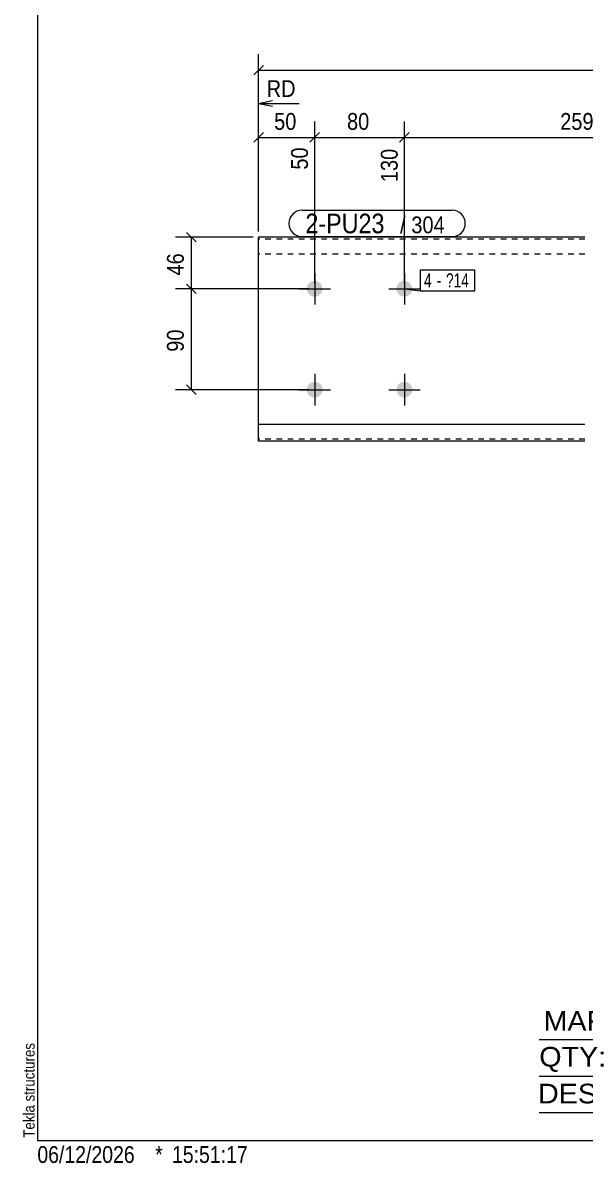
# Model space of a CAD drawing. Header units: millimetres. Extents: x 2 to 579, y 1 to 405.
# Drawn here: x 2.4 to 102.7, y 1 to 204.3 of the extents above; entities that cross this region are included whole.
import ezdxf

# ---------------------------------------------------------------- set-up
doc = ezdxf.new("R2010")
doc.units = ezdxf.units.MM
doc.linetypes.add('XKITLINE00', pattern=[0])
doc.linetypes.add('XKITLINE01', pattern=[4, 1, -1, 1, -1])
for name, color, linetype, lineweight in [('Bolt', 3, 'Continuous', 0), ('BoltMark', 7, 'Continuous', 0), ('Dimensions', 7, 'Continuous', 0), ('DrawingSheet', 5, 'Continuous', 0), ('OtherObjectType', 7, 'Continuous', 0), ('Part', 2, 'Continuous', 0), ('PartMark', 7, 'Continuous', 0)]:
    doc.layers.add(name, color=color, linetype=linetype, lineweight=lineweight)
doc.styles.add('ARIAL', font='ARIAL.TTF')
doc.styles.add('ARIAL_NARROW', font='ARIALN.TTF')

# ---------------------------------------------------------------- blocks, each defined once
blk = doc.blocks.new('*A3')
at = {"layer": 'Bolt'}
for points in [[(55.85, 156.88), (55.85, 156.84), (55.85, 156.81), (55.84, 156.77), (55.84, 156.74), (55.83, 156.7), (55.83, 156.67), (55.82, 156.64), (55.82, 156.6), (55.81, 156.57), (55.8, 156.54), (55.79, 156.5), (55.78, 156.47), (55.77, 156.44), (55.76, 156.41), (55.74, 156.37), (55.73, 156.34), (55.72, 156.31), (55.7, 156.28), (55.68, 156.25), (55.67, 156.22), (55.65, 156.19), (55.63, 156.16), (55.61, 156.13), (55.59, 156.1), (55.57, 156.08), (55.55, 156.05), (55.53, 156.02), (55.51, 156), (55.49, 155.97), (55.46, 155.94), (55.44, 155.92), (55.42, 155.9), (55.39, 155.87), (55.36, 155.85), (55.34, 155.83), (55.31, 155.81), (55.28, 155.79), (55.26, 155.77), (55.23, 155.75), (55.2, 155.73), (55.17, 155.71), (55.14, 155.69), (55.11, 155.68), (55.08, 155.66), (55.05, 155.64), (55.02, 155.63), (54.99, 155.62), (54.95, 155.6), (54.92, 155.59), (54.89, 155.58), (54.86, 155.57), (54.82, 155.56), (54.79, 155.55), (54.76, 155.54), (54.72, 155.54), (54.69, 155.53), (54.66, 155.53), (54.62, 155.52), (54.59, 155.52), (54.55, 155.51), (54.52, 155.51), (54.48, 155.51), (54.45, 155.51), (54.42, 155.51), (54.38, 155.51), (54.35, 155.51), (54.31, 155.52), (54.28, 155.52), (54.24, 155.53), (54.21, 155.53), (54.18, 155.54), (54.14, 155.54), (54.11, 155.55), (54.08, 155.56), (54.04, 155.57), (54.01, 155.58), (53.98, 155.59), (53.95, 155.6), (53.91, 155.62), (53.88, 155.63), (53.85, 155.64), (53.82, 155.66), (53.79, 155.68), (53.76, 155.69), (53.73, 155.71), (53.7, 155.73), (53.67, 155.75), (53.64, 155.77), (53.62, 155.79), (53.59, 155.81), (53.56, 155.83), (53.54, 155.85), (53.51, 155.87), (53.48, 155.9), (53.46, 155.92), (53.44, 155.94), (53.41, 155.97), (53.39, 156), (53.37, 156.02), (53.35, 156.05), (53.33, 156.08), (53.31, 156.1), (53.29, 156.13), (53.27, 156.16), (53.25, 156.19), (53.23, 156.22), (53.22, 156.25), (53.2, 156.28), (53.18, 156.31), (53.17, 156.34), (53.16, 156.37), (53.14, 156.41), (53.13, 156.44), (53.12, 156.47), (53.11, 156.5), (53.1, 156.54), (53.09, 156.57), (53.08, 156.6), (53.08, 156.64), (53.07, 156.67), (53.07, 156.7), (53.06, 156.74), (53.06, 156.77), (53.05, 156.81), (53.05, 156.84), (53.05, 156.88), (53.05, 156.91), (53.05, 156.94), (53.05, 156.98), (53.05, 157.01), (53.06, 157.05), (53.06, 157.08), (53.07, 157.12), (53.07, 157.15), (53.08, 157.18), (53.08, 157.22), (53.09, 157.25), (53.1, 157.28), (53.11, 157.32), (53.12, 157.35), (53.13, 157.38), (53.14, 157.41), (53.16, 157.45), (53.17, 157.48), (53.18, 157.51), (53.2, 157.54), (53.22, 157.57), (53.23, 157.6), (53.25, 157.63), (53.27, 157.66), (53.29, 157.69), (53.31, 157.72), (53.33, 157.74), (53.35, 157.77), (53.37, 157.8), (53.39, 157.82), (53.41, 157.85), (53.44, 157.88), (53.46, 157.9), (53.48, 157.92), (53.51, 157.95), (53.54, 157.97), (53.56, 157.99), (53.59, 158.01), (53.62, 158.03), (53.64, 158.05), (53.67, 158.07), (53.7, 158.09), (53.73, 158.11), (53.76, 158.13), (53.79, 158.14), (53.82, 158.16), (53.85, 158.18), (53.88, 158.19), (53.91, 158.2), (53.95, 158.22), (53.98, 158.23), (54.01, 158.24), (54.04, 158.25), (54.08, 158.26), (54.11, 158.27), (54.14, 158.28), (54.18, 158.28), (54.21, 158.29), (54.24, 158.29), (54.28, 158.3), (54.31, 158.3), (54.35, 158.31), (54.38, 158.31), (54.42, 158.31), (54.45, 158.31), (54.48, 158.31), (54.52, 158.31), (54.55, 158.31), (54.59, 158.3), (54.62, 158.3), (54.66, 158.29), (54.69, 158.29), (54.72, 158.28), (54.76, 158.28), (54.79, 158.27), (54.82, 158.26), (54.86, 158.25), (54.89, 158.24), (54.92, 158.23), (54.95, 158.22), (54.99, 158.2), (55.02, 158.19), (55.05, 158.18), (55.08, 158.16), (55.11, 158.14), (55.14, 158.13), (55.17, 158.11), (55.2, 158.09), (55.23, 158.07), (55.26, 158.05), (55.28, 158.03), (55.31, 158.01), (55.34, 157.99), (55.36, 157.97), (55.39, 157.95), (55.42, 157.92), (55.44, 157.9), (55.46, 157.88), (55.49, 157.85), (55.51, 157.82), (55.53, 157.8), (55.55, 157.77), (55.57, 157.74), (55.59, 157.72), (55.61, 157.69), (55.63, 157.66), (55.65, 157.63), (55.67, 157.6), (55.68, 157.57), (55.7, 157.54), (55.72, 157.51), (55.73, 157.48), (55.74, 157.45), (55.76, 157.41), (55.77, 157.38), (55.78, 157.35), (55.79, 157.32), (55.8, 157.28), (55.81, 157.25), (55.82, 157.22), (55.82, 157.18), (55.83, 157.15), (55.83, 157.12), (55.84, 157.08), (55.84, 157.05), (55.85, 157.01), (55.85, 156.98), (55.85, 156.94), (55.85, 156.91)], [(71.85, 156.88), (71.85, 156.84), (71.85, 156.81), (71.84, 156.77), (71.84, 156.74), (71.83, 156.7), (71.83, 156.67), (71.82, 156.64), (71.82, 156.6), (71.81, 156.57), (71.8, 156.54), (71.79, 156.5), (71.78, 156.47), (71.77, 156.44), (71.76, 156.41), (71.74, 156.37), (71.73, 156.34), (71.72, 156.31), (71.7, 156.28), (71.68, 156.25), (71.67, 156.22), (71.65, 156.19), (71.63, 156.16), (71.61, 156.13), (71.59, 156.1), (71.57, 156.08), (71.55, 156.05), (71.53, 156.02), (71.51, 156), (71.49, 155.97), (71.46, 155.94), (71.44, 155.92), (71.42, 155.9), (71.39, 155.87), (71.36, 155.85), (71.34, 155.83), (71.31, 155.81), (71.28, 155.79), (71.26, 155.77), (71.23, 155.75), (71.2, 155.73), (71.17, 155.71), (71.14, 155.69), (71.11, 155.68), (71.08, 155.66), (71.05, 155.64), (71.02, 155.63), (70.99, 155.62), (70.95, 155.6), (70.92, 155.59), (70.89, 155.58), (70.86, 155.57), (70.82, 155.56), (70.79, 155.55), (70.76, 155.54), (70.72, 155.54), (70.69, 155.53), (70.66, 155.53), (70.62, 155.52), (70.59, 155.52), (70.55, 155.51), (70.52, 155.51), (70.48, 155.51), (70.45, 155.51), (70.42, 155.51), (70.38, 155.51), (70.35, 155.51), (70.31, 155.52), (70.28, 155.52), (70.24, 155.53), (70.21, 155.53), (70.18, 155.54), (70.14, 155.54), (70.11, 155.55), (70.08, 155.56), (70.04, 155.57), (70.01, 155.58), (69.98, 155.59), (69.95, 155.6), (69.91, 155.62), (69.88, 155.63), (69.85, 155.64), (69.82, 155.66), (69.79, 155.68), (69.76, 155.69), (69.73, 155.71), (69.7, 155.73), (69.67, 155.75), (69.64, 155.77), (69.62, 155.79), (69.59, 155.81), (69.56, 155.83), (69.54, 155.85), (69.51, 155.87), (69.48, 155.9), (69.46, 155.92), (69.44, 155.94), (69.41, 155.97), (69.39, 156), (69.37, 156.02), (69.35, 156.05), (69.33, 156.08), (69.31, 156.1), (69.29, 156.13), (69.27, 156.16), (69.25, 156.19), (69.23, 156.22), (69.22, 156.25), (69.2, 156.28), (69.18, 156.31), (69.17, 156.34), (69.16, 156.37), (69.14, 156.41), (69.13, 156.44), (69.12, 156.47), (69.11, 156.5), (69.1, 156.54), (69.09, 156.57), (69.08, 156.6), (69.08, 156.64), (69.07, 156.67), (69.07, 156.7), (69.06, 156.74), (69.06, 156.77), (69.05, 156.81), (69.05, 156.84), (69.05, 156.88), (69.05, 156.91), (69.05, 156.94), (69.05, 156.98), (69.05, 157.01), (69.06, 157.05), (69.06, 157.08), (69.07, 157.12), (69.07, 157.15), (69.08, 157.18), (69.08, 157.22), (69.09, 157.25), (69.1, 157.28), (69.11, 157.32), (69.12, 157.35), (69.13, 157.38), (69.14, 157.41), (69.16, 157.45), (69.17, 157.48), (69.18, 157.51), (69.2, 157.54), (69.22, 157.57), (69.23, 157.6), (69.25, 157.63), (69.27, 157.66), (69.29, 157.69), (69.31, 157.72), (69.33, 157.74), (69.35, 157.77), (69.37, 157.8), (69.39, 157.82), (69.41, 157.85), (69.44, 157.88), (69.46, 157.9), (69.48, 157.92), (69.51, 157.95), (69.54, 157.97), (69.56, 157.99), (69.59, 158.01), (69.62, 158.03), (69.64, 158.05), (69.67, 158.07), (69.7, 158.09), (69.73, 158.11), (69.76, 158.13), (69.79, 158.14), (69.82, 158.16), (69.85, 158.18), (69.88, 158.19), (69.91, 158.2), (69.95, 158.22), (69.98, 158.23), (70.01, 158.24), (70.04, 158.25), (70.08, 158.26), (70.11, 158.27), (70.14, 158.28), (70.18, 158.28), (70.21, 158.29), (70.24, 158.29), (70.28, 158.3), (70.31, 158.3), (70.35, 158.31), (70.38, 158.31), (70.42, 158.31), (70.45, 158.31), (70.48, 158.31), (70.52, 158.31), (70.55, 158.31), (70.59, 158.3), (70.62, 158.3), (70.66, 158.29), (70.69, 158.29), (70.72, 158.28), (70.76, 158.28), (70.79, 158.27), (70.82, 158.26), (70.86, 158.25), (70.89, 158.24), (70.92, 158.23), (70.95, 158.22), (70.99, 158.2), (71.02, 158.19), (71.05, 158.18), (71.08, 158.16), (71.11, 158.14), (71.14, 158.13), (71.17, 158.11), (71.2, 158.09), (71.23, 158.07), (71.26, 158.05), (71.28, 158.03), (71.31, 158.01), (71.34, 157.99), (71.36, 157.97), (71.39, 157.95), (71.42, 157.92), (71.44, 157.9), (71.46, 157.88), (71.49, 157.85), (71.51, 157.82), (71.53, 157.8), (71.55, 157.77), (71.57, 157.74), (71.59, 157.72), (71.61, 157.69), (71.63, 157.66), (71.65, 157.63), (71.67, 157.6), (71.68, 157.57), (71.7, 157.54), (71.72, 157.51), (71.73, 157.48), (71.74, 157.45), (71.76, 157.41), (71.77, 157.38), (71.78, 157.35), (71.79, 157.32), (71.8, 157.28), (71.81, 157.25), (71.82, 157.22), (71.82, 157.18), (71.83, 157.15), (71.83, 157.12), (71.84, 157.08), (71.84, 157.05), (71.85, 157.01), (71.85, 156.98), (71.85, 156.94), (71.85, 156.91)], [(55.85, 138.88), (55.85, 138.84), (55.85, 138.81), (55.84, 138.77), (55.84, 138.74), (55.83, 138.7), (55.83, 138.67), (55.82, 138.64), (55.82, 138.6), (55.81, 138.57), (55.8, 138.54), (55.79, 138.5), (55.78, 138.47), (55.77, 138.44), (55.76, 138.41), (55.74, 138.37), (55.73, 138.34), (55.72, 138.31), (55.7, 138.28), (55.68, 138.25), (55.67, 138.22), (55.65, 138.19), (55.63, 138.16), (55.61, 138.13), (55.59, 138.1), (55.57, 138.08), (55.55, 138.05), (55.53, 138.02), (55.51, 138), (55.49, 137.97), (55.46, 137.94), (55.44, 137.92), (55.42, 137.9), (55.39, 137.87), (55.36, 137.85), (55.34, 137.83), (55.31, 137.81), (55.28, 137.79), (55.26, 137.77), (55.23, 137.75), (55.2, 137.73), (55.17, 137.71), (55.14, 137.69), (55.11, 137.68), (55.08, 137.66), (55.05, 137.64), (55.02, 137.63), (54.99, 137.62), (54.95, 137.6), (54.92, 137.59), (54.89, 137.58), (54.86, 137.57), (54.82, 137.56), (54.79, 137.55), (54.76, 137.54), (54.72, 137.54), (54.69, 137.53), (54.66, 137.53), (54.62, 137.52), (54.59, 137.52), (54.55, 137.51), (54.52, 137.51), (54.48, 137.51), (54.45, 137.51), (54.42, 137.51), (54.38, 137.51), (54.35, 137.51), (54.31, 137.52), (54.28, 137.52), (54.24, 137.53), (54.21, 137.53), (54.18, 137.54), (54.14, 137.54), (54.11, 137.55), (54.08, 137.56), (54.04, 137.57), (54.01, 137.58), (53.98, 137.59), (53.95, 137.6), (53.91, 137.62), (53.88, 137.63), (53.85, 137.64), (53.82, 137.66), (53.79, 137.68), (53.76, 137.69), (53.73, 137.71), (53.7, 137.73), (53.67, 137.75), (53.64, 137.77), (53.62, 137.79), (53.59, 137.81), (53.56, 137.83), (53.54, 137.85), (53.51, 137.87), (53.48, 137.9), (53.46, 137.92), (53.44, 137.94), (53.41, 137.97), (53.39, 138), (53.37, 138.02), (53.35, 138.05), (53.33, 138.08), (53.31, 138.1), (53.29, 138.13), (53.27, 138.16), (53.25, 138.19), (53.23, 138.22), (53.22, 138.25), (53.2, 138.28), (53.18, 138.31), (53.17, 138.34), (53.16, 138.37), (53.14, 138.41), (53.13, 138.44), (53.12, 138.47), (53.11, 138.5), (53.1, 138.54), (53.09, 138.57), (53.08, 138.6), (53.08, 138.64), (53.07, 138.67), (53.07, 138.7), (53.06, 138.74), (53.06, 138.77), (53.05, 138.81), (53.05, 138.84), (53.05, 138.88), (53.05, 138.91), (53.05, 138.94), (53.05, 138.98), (53.05, 139.01), (53.06, 139.05), (53.06, 139.08), (53.07, 139.12), (53.07, 139.15), (53.08, 139.18), (53.08, 139.22), (53.09, 139.25), (53.1, 139.28), (53.11, 139.32), (53.12, 139.35), (53.13, 139.38), (53.14, 139.41), (53.16, 139.45), (53.17, 139.48), (53.18, 139.51), (53.2, 139.54), (53.22, 139.57), (53.23, 139.6), (53.25, 139.63), (53.27, 139.66), (53.29, 139.69), (53.31, 139.72), (53.33, 139.74), (53.35, 139.77), (53.37, 139.8), (53.39, 139.82), (53.41, 139.85), (53.44, 139.88), (53.46, 139.9), (53.48, 139.92), (53.51, 139.95), (53.54, 139.97), (53.56, 139.99), (53.59, 140.01), (53.62, 140.03), (53.64, 140.05), (53.67, 140.07), (53.7, 140.09), (53.73, 140.11), (53.76, 140.13), (53.79, 140.14), (53.82, 140.16), (53.85, 140.18), (53.88, 140.19), (53.91, 140.2), (53.95, 140.22), (53.98, 140.23), (54.01, 140.24), (54.04, 140.25), (54.08, 140.26), (54.11, 140.27), (54.14, 140.28), (54.18, 140.28), (54.21, 140.29), (54.24, 140.29), (54.28, 140.3), (54.31, 140.3), (54.35, 140.31), (54.38, 140.31), (54.42, 140.31), (54.45, 140.31), (54.48, 140.31), (54.52, 140.31), (54.55, 140.31), (54.59, 140.3), (54.62, 140.3), (54.66, 140.29), (54.69, 140.29), (54.72, 140.28), (54.76, 140.28), (54.79, 140.27), (54.82, 140.26), (54.86, 140.25), (54.89, 140.24), (54.92, 140.23), (54.95, 140.22), (54.99, 140.2), (55.02, 140.19), (55.05, 140.18), (55.08, 140.16), (55.11, 140.14), (55.14, 140.13), (55.17, 140.11), (55.2, 140.09), (55.23, 140.07), (55.26, 140.05), (55.28, 140.03), (55.31, 140.01), (55.34, 139.99), (55.36, 139.97), (55.39, 139.95), (55.42, 139.92), (55.44, 139.9), (55.46, 139.88), (55.49, 139.85), (55.51, 139.82), (55.53, 139.8), (55.55, 139.77), (55.57, 139.74), (55.59, 139.72), (55.61, 139.69), (55.63, 139.66), (55.65, 139.63), (55.67, 139.6), (55.68, 139.57), (55.7, 139.54), (55.72, 139.51), (55.73, 139.48), (55.74, 139.45), (55.76, 139.41), (55.77, 139.38), (55.78, 139.35), (55.79, 139.32), (55.8, 139.28), (55.81, 139.25), (55.82, 139.22), (55.82, 139.18), (55.83, 139.15), (55.83, 139.12), (55.84, 139.08), (55.84, 139.05), (55.85, 139.01), (55.85, 138.98), (55.85, 138.94), (55.85, 138.91)], [(71.85, 138.88), (71.85, 138.84), (71.85, 138.81), (71.84, 138.77), (71.84, 138.74), (71.83, 138.7), (71.83, 138.67), (71.82, 138.64), (71.82, 138.6), (71.81, 138.57), (71.8, 138.54), (71.79, 138.5), (71.78, 138.47), (71.77, 138.44), (71.76, 138.41), (71.74, 138.37), (71.73, 138.34), (71.72, 138.31), (71.7, 138.28), (71.68, 138.25), (71.67, 138.22), (71.65, 138.19), (71.63, 138.16), (71.61, 138.13), (71.59, 138.1), (71.57, 138.08), (71.55, 138.05), (71.53, 138.02), (71.51, 138), (71.49, 137.97), (71.46, 137.94), (71.44, 137.92), (71.42, 137.9), (71.39, 137.87), (71.36, 137.85), (71.34, 137.83), (71.31, 137.81), (71.28, 137.79), (71.26, 137.77), (71.23, 137.75), (71.2, 137.73), (71.17, 137.71), (71.14, 137.69), (71.11, 137.68), (71.08, 137.66), (71.05, 137.64), (71.02, 137.63), (70.99, 137.62), (70.95, 137.6), (70.92, 137.59), (70.89, 137.58), (70.86, 137.57), (70.82, 137.56), (70.79, 137.55), (70.76, 137.54), (70.72, 137.54), (70.69, 137.53), (70.66, 137.53), (70.62, 137.52), (70.59, 137.52), (70.55, 137.51), (70.52, 137.51), (70.48, 137.51), (70.45, 137.51), (70.42, 137.51), (70.38, 137.51), (70.35, 137.51), (70.31, 137.52), (70.28, 137.52), (70.24, 137.53), (70.21, 137.53), (70.18, 137.54), (70.14, 137.54), (70.11, 137.55), (70.08, 137.56), (70.04, 137.57), (70.01, 137.58), (69.98, 137.59), (69.95, 137.6), (69.91, 137.62), (69.88, 137.63), (69.85, 137.64), (69.82, 137.66), (69.79, 137.68), (69.76, 137.69), (69.73, 137.71), (69.7, 137.73), (69.67, 137.75), (69.64, 137.77), (69.62, 137.79), (69.59, 137.81), (69.56, 137.83), (69.54, 137.85), (69.51, 137.87), (69.48, 137.9), (69.46, 137.92), (69.44, 137.94), (69.41, 137.97), (69.39, 138), (69.37, 138.02), (69.35, 138.05), (69.33, 138.08), (69.31, 138.1), (69.29, 138.13), (69.27, 138.16), (69.25, 138.19), (69.23, 138.22), (69.22, 138.25), (69.2, 138.28), (69.18, 138.31), (69.17, 138.34), (69.16, 138.37), (69.14, 138.41), (69.13, 138.44), (69.12, 138.47), (69.11, 138.5), (69.1, 138.54), (69.09, 138.57), (69.08, 138.6), (69.08, 138.64), (69.07, 138.67), (69.07, 138.7), (69.06, 138.74), (69.06, 138.77), (69.05, 138.81), (69.05, 138.84), (69.05, 138.88), (69.05, 138.91), (69.05, 138.94), (69.05, 138.98), (69.05, 139.01), (69.06, 139.05), (69.06, 139.08), (69.07, 139.12), (69.07, 139.15), (69.08, 139.18), (69.08, 139.22), (69.09, 139.25), (69.1, 139.28), (69.11, 139.32), (69.12, 139.35), (69.13, 139.38), (69.14, 139.41), (69.16, 139.45), (69.17, 139.48), (69.18, 139.51), (69.2, 139.54), (69.22, 139.57), (69.23, 139.6), (69.25, 139.63), (69.27, 139.66), (69.29, 139.69), (69.31, 139.72), (69.33, 139.74), (69.35, 139.77), (69.37, 139.8), (69.39, 139.82), (69.41, 139.85), (69.44, 139.88), (69.46, 139.9), (69.48, 139.92), (69.51, 139.95), (69.54, 139.97), (69.56, 139.99), (69.59, 140.01), (69.62, 140.03), (69.64, 140.05), (69.67, 140.07), (69.7, 140.09), (69.73, 140.11), (69.76, 140.13), (69.79, 140.14), (69.82, 140.16), (69.85, 140.18), (69.88, 140.19), (69.91, 140.2), (69.95, 140.22), (69.98, 140.23), (70.01, 140.24), (70.04, 140.25), (70.08, 140.26), (70.11, 140.27), (70.14, 140.28), (70.18, 140.28), (70.21, 140.29), (70.24, 140.29), (70.28, 140.3), (70.31, 140.3), (70.35, 140.31), (70.38, 140.31), (70.42, 140.31), (70.45, 140.31), (70.48, 140.31), (70.52, 140.31), (70.55, 140.31), (70.59, 140.3), (70.62, 140.3), (70.66, 140.29), (70.69, 140.29), (70.72, 140.28), (70.76, 140.28), (70.79, 140.27), (70.82, 140.26), (70.86, 140.25), (70.89, 140.24), (70.92, 140.23), (70.95, 140.22), (70.99, 140.2), (71.02, 140.19), (71.05, 140.18), (71.08, 140.16), (71.11, 140.14), (71.14, 140.13), (71.17, 140.11), (71.2, 140.09), (71.23, 140.07), (71.26, 140.05), (71.28, 140.03), (71.31, 140.01), (71.34, 139.99), (71.36, 139.97), (71.39, 139.95), (71.42, 139.92), (71.44, 139.9), (71.46, 139.88), (71.49, 139.85), (71.51, 139.82), (71.53, 139.8), (71.55, 139.77), (71.57, 139.74), (71.59, 139.72), (71.61, 139.69), (71.63, 139.66), (71.65, 139.63), (71.67, 139.6), (71.68, 139.57), (71.7, 139.54), (71.72, 139.51), (71.73, 139.48), (71.74, 139.45), (71.76, 139.41), (71.77, 139.38), (71.78, 139.35), (71.79, 139.32), (71.8, 139.28), (71.81, 139.25), (71.82, 139.22), (71.82, 139.18), (71.83, 139.15), (71.83, 139.12), (71.84, 139.08), (71.84, 139.05), (71.85, 139.01), (71.85, 138.98), (71.85, 138.94), (71.85, 138.91)]]:
    blk.add_hatch(color=3, dxfattribs=at).paths.add_polyline_path(points, flags=17)
at = {"layer": 'Bolt', "color": 3, "linetype": 'XKITLINE00', "lineweight": 0}
for p, q in [((54.45, 159.71), (54.45, 154.11)), ((70.45, 159.71), (70.45, 154.11)), ((51.65, 156.91), (57.25, 156.91)), ((67.65, 156.91), (73.25, 156.91)), ((54.45, 141.71), (54.45, 136.11)), ((70.45, 141.71), (70.45, 136.11)), ((51.65, 138.91), (57.25, 138.91)), ((67.65, 138.91), (73.25, 138.91))]:
    blk.add_line(p, q, dxfattribs=at)
blk = doc.blocks.new('*A6')
at = {"layer": 'Part', "color": 2, "linetype": 'XKITLINE00', "lineweight": 0}
for p, q in [((44.45, 129.71), (44.45, 166.11)), ((102.64, 166.11), (44.45, 166.11)), ((102.64, 132.71), (44.45, 132.71)), ((102.64, 129.71), (44.45, 129.71))]:
    blk.add_line(p, q, dxfattribs=at)
at = {"layer": 'Part', "color": 7, "linetype": 'XKITLINE01', "lineweight": 0}
for p, q in [((102.64, 165.75), (44.45, 165.75)), ((102.64, 163.11), (44.45, 163.11)), ((102.64, 130.07), (44.45, 130.07))]:
    blk.add_line(p, q, dxfattribs=at)
blk = doc.blocks.new('*A13')
at = {"layer": 'DrawingSheet', "color": 5, "linetype": 'XKITLINE00', "lineweight": 0}
for p, q in [((5, 405), (5, 5)), ((5, 5), (579, 5))]:
    blk.add_line(p, q, dxfattribs=at)
at = {"layer": 'DrawingSheet', "color": 5, "style": 'ARIAL', "width": 0.85}
blk.add_text('Tekla structures', height=2, rotation=90, dxfattribs=at).set_placement((4.5, 5.5))
blk = doc.blocks.new('*A17')
at = {"layer": 'OtherObjectType', "color": 6, "linetype": 'XKITLINE00', "lineweight": 0}
for p, q in [((94.5, 23), (144.5, 23)), ((94.5, 16.5), (144.5, 16.5)), ((94.5, 10), (144.5, 10))]:
    blk.add_line(p, q, dxfattribs=at)
at = {"layer": 'OtherObjectType', "color": 6, "style": 'ARIAL_NARROW'}
for s, width, p in [('MARK:', 1.275, (95.27, 24.58)), ('2-PU23', 1.525501, (119.69, 24.65)), ('QTY:', 1.275, (94.5, 18.19)), ('1', 1.525501, (113.99, 18.05)), ('DESC.:', 1.275, (94.29, 11.63)), ('ZZ182-1.8-15-50', 1.525501, (117, 11.79))]:
    blk.add_text(s, height=3.5, dxfattribs=dict(at, width=width)).set_placement(p)
blk = doc.blocks.new('*A20')
at = {"layer": 'OtherObjectType', "color": 7, "style": 'ARIAL_NARROW', "width": 1.008832}
for s, p in [('06/12/2026', (4.99, 1)), ('*', (26, 1)), ('15:51:17', (29, 1))]:
    blk.add_text(s, height=3, dxfattribs=at).set_placement(p)
blk = doc.blocks.new('*A21')
at = {"layer": 'Dimensions', "color": 7, "linetype": 'XKITLINE00', "lineweight": 0}
for p, q in [((53.45, 156.91), (29.6, 156.91)), ((31.6, 157.76), (33.3, 156.06)), ((32.45, 138.91), (32.45, 156.91)), ((53.45, 138.91), (29.6, 138.91)), ((31.6, 139.76), (33.3, 138.06))]:
    blk.add_line(p, q, dxfattribs=at)
at = {"layer": 'Dimensions', "color": 3}
for p in [(32.45, 156.91), (32.45, 138.91)]:
    blk.add_point(p, dxfattribs=at)
at = {"layer": 'Dimensions', "color": 3, "style": 'ARIAL', "width": 0.85}
blk.add_text('90', height=3, rotation=90.0002, dxfattribs=at).set_placement((31.1, 145.68))
blk = doc.blocks.new('*A22')
at = {"layer": 'Dimensions', "color": 7, "linetype": 'XKITLINE00', "lineweight": 0}
for p, q in [((31.6, 166.96), (33.3, 165.26)), ((43.45, 166.11), (29.6, 166.11)), ((32.45, 156.91), (32.45, 166.11)), ((53.45, 156.91), (29.6, 156.91)), ((31.6, 157.76), (33.3, 156.06))]:
    blk.add_line(p, q, dxfattribs=at)
at = {"layer": 'Dimensions', "color": 3}
for p in [(32.45, 166.11), (32.45, 156.91)]:
    blk.add_point(p, dxfattribs=at)
at = {"layer": 'Dimensions', "color": 3, "style": 'ARIAL', "width": 0.85}
blk.add_text('46', height=3, rotation=90.0002, dxfattribs=at).set_placement((31.1, 159.28))
blk = doc.blocks.new('*A29')
at = {"layer": 'Dimensions', "color": 7, "linetype": 'XKITLINE00', "lineweight": 0}
for p, q in [((44.45, 167.11), (44.45, 198.76)), ((45.3, 196.76), (43.6, 195.06)), ((44.45, 195.91), (416.89, 195.91))]:
    blk.add_line(p, q, dxfattribs=at)
at = {"layer": 'Dimensions', "color": 3}
blk.add_point((44.45, 195.91), dxfattribs=at)
blk = doc.blocks.new('*A30')
at = {"layer": 'Dimensions', "color": 7, "linetype": 'XKITLINE00', "lineweight": 0}
for p, q in [((44.45, 167.11), (44.45, 194.41)), ((46.95, 190.41), (44.45, 189.91)), ((46.95, 189.41), (44.45, 189.91)), ((51.67, 189.91), (44.45, 189.91)), ((44.45, 167.11), (44.45, 186.76)), ((54.45, 157.91), (54.45, 186.76)), ((45.3, 184.76), (43.6, 183.06)), ((44.45, 183.91), (54.45, 183.91)), ((55.3, 184.76), (53.6, 183.06))]:
    blk.add_line(p, q, dxfattribs=at)
at = {"layer": 'Dimensions', "color": 7}
blk.add_point((44.45, 189.91), dxfattribs=at)
at = {"layer": 'Dimensions', "color": 3}
for p in [(44.45, 183.91), (54.45, 183.91)]:
    blk.add_point(p, dxfattribs=at)
at = {"layer": 'Dimensions', "color": 3, "style": 'ARIAL', "width": 0.85}
for s, p in [('RD', (45.89, 191.11)), ('50', (47.22, 185.26))]:
    blk.add_text(s, height=3, dxfattribs=at).set_placement(p)
blk.add_text('50', height=3, rotation=90.0002, dxfattribs=at).set_placement((53.25, 178.16))
blk = doc.blocks.new('*A31')
at = {"layer": 'Dimensions', "color": 7, "linetype": 'XKITLINE00', "lineweight": 0}
for p, q in [((54.45, 157.91), (54.45, 186.76)), ((70.45, 157.91), (70.45, 186.76)), ((55.3, 184.76), (53.6, 183.06)), ((54.45, 183.91), (70.45, 183.91)), ((71.3, 184.76), (69.6, 183.06))]:
    blk.add_line(p, q, dxfattribs=at)
at = {"layer": 'Dimensions', "color": 3}
for p in [(54.45, 183.91), (70.45, 183.91)]:
    blk.add_point(p, dxfattribs=at)
at = {"layer": 'Dimensions', "color": 3, "style": 'ARIAL', "width": 0.85}
blk.add_text('80', height=3, dxfattribs=at).set_placement((60.22, 185.26))
blk.add_text('130', height=3, rotation=90.0002, dxfattribs=at).set_placement((69.25, 175.93))
blk = doc.blocks.new('*A32')
at = {"layer": 'Dimensions', "color": 7, "linetype": 'XKITLINE00', "lineweight": 0}
for p, q in [((70.45, 157.91), (70.45, 186.76)), ((134.94, 157.91), (134.94, 186.76)), ((71.3, 184.76), (69.6, 183.06)), ((70.45, 183.91), (134.94, 183.91)), ((135.79, 184.76), (134.09, 183.06))]:
    blk.add_line(p, q, dxfattribs=at)
at = {"layer": 'Dimensions', "color": 3}
for p in [(70.45, 183.91), (134.94, 183.91)]:
    blk.add_point(p, dxfattribs=at)
at = {"layer": 'Dimensions', "color": 3, "style": 'ARIAL', "width": 0.85}
blk.add_text('2599', height=3, dxfattribs=at).set_placement((98.24, 185.26))
blk.add_text('2729', height=3, rotation=90.0002, dxfattribs=at).set_placement((133.74, 173.71))
blk = doc.blocks.new('*A40')
at = {"layer": 'BoltMark', "color": 7, "linetype": 'XKITLINE00', "lineweight": 0}
for p, q in [((73.35, 160.26), (83.04, 160.26)), ((73.35, 156.56), (73.35, 160.26)), ((83.04, 156.56), (83.04, 160.26)), ((70.45, 156.91), (73.35, 156.56)), ((73.35, 156.56), (83.04, 156.56))]:
    blk.add_line(p, q, dxfattribs=at)
at = {"layer": 'BoltMark', "color": 3, "style": 'ARIAL_NARROW', "width": 0.85}
for s, p in [('4', (73.95, 157.16)), ('?14', (77.88, 157.16)), ('-', (76.22, 157.16))]:
    blk.add_text(s, height=2.5, dxfattribs=at).set_placement(p)
blk = doc.blocks.new('*A43')
at = {"layer": 'PartMark', "color": 7, "linetype": 'XKITLINE00', "lineweight": 0}
for p, q in [((52.2, 170.91), (78.96, 170.91)), ((52.2, 166.21), (78.96, 166.21))]:
    blk.add_line(p, q, dxfattribs=at)
for centre, start, end in [((52.2, 168.56), 90, 270), ((78.96, 168.56), 270, 90)]:
    blk.add_arc(centre, 2.35, start, end, dxfattribs=at)
at = {"layer": 'PartMark', "color": 1, "style": 'ARIAL', "width": 0.85}
blk.add_text('2-PU23', height=3.5, dxfattribs=at).set_placement((52.8, 166.81))
at = {"layer": 'PartMark', "color": 3, "style": 'ARIAL', "width": 0.85}
for s, p in [('/', (69.68, 166.81)), ('304', (71.69, 166.81))]:
    blk.add_text(s, height=3, dxfattribs=at).set_placement(p)

msp = doc.modelspace()

# ---------------------------------------------------------------- block references
at = {"lineweight": 0}
for name in ['*A13', '*A29', '*A30', '*A31', '*A32', '*A43', '*A22', '*A3', '*A40', '*A21', '*A17', '*A20']:
    msp.add_blockref(name, (0, 0), dxfattribs=at)
at = {"layer": 'Part', "lineweight": 0}
msp.add_blockref('*A6', (0, 0), dxfattribs=at)

doc.saveas('drawing.dxf')
